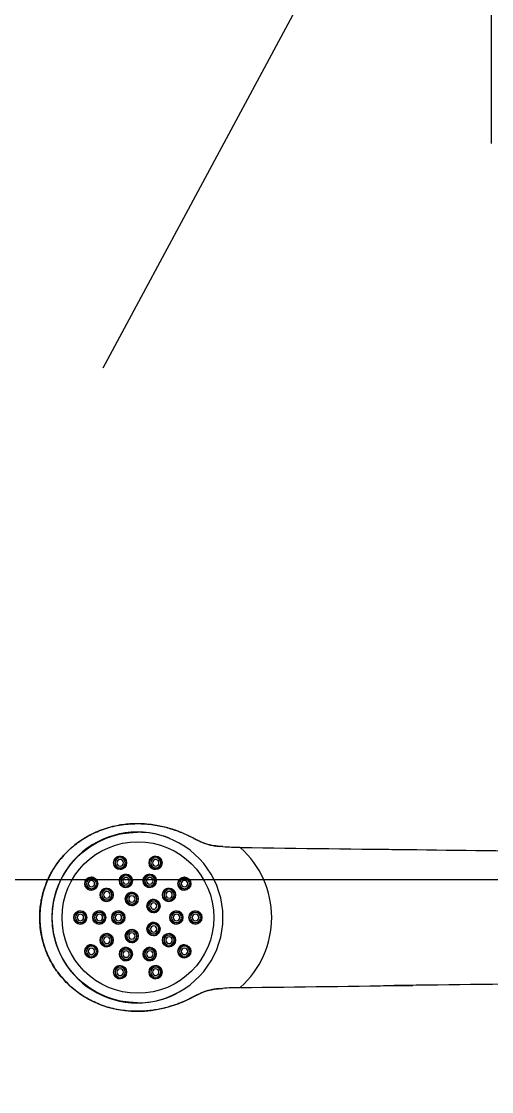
# Model space of a CAD drawing. Header units: centimetres. Extents: x -1797 to 2001, y -8788 to 1856.
# Drawn here: x -79.57 to -69.69, y -2169.43 to -2146.91 of the extents above; entities that cross this region are included whole.
import ezdxf

# ---------------------------------------------------------------- set-up
doc = ezdxf.new("R2010")
doc.units = ezdxf.units.CM
doc.header["$LTSCALE"] = 100
doc.header["$MEASUREMENT"] = 0
doc.linetypes.add('HIDDEN', pattern=[0.375, 0.25, -0.125])
for name, color, linetype in [('HIDDEN -03', 8, 'HIDDEN'), ('ID_Flooring_02', 127, 'Continuous'), ('ID_Furniture-Fixed_01', 141, 'Continuous')]:
    doc.layers.add(name, color=color, linetype=linetype)
doc.styles.add('ISO', font='isocp2.shx', dxfattribs={"width": 0.8})
doc.dimstyles.new('DIM DET', dxfattribs={"dimtxt": 0.05, "dimasz": 0.025, "dimexe": 0.025, "dimexo": 0.025, "dimgap": 0.025, "dimtad": 1, "dimzin": 0, "dimdsep": 46, "dimtxsty": 'ISO', "dimblk": 'ARCHTICK', "dimcen": 0.1, "dimdle": 0.025, "dimclrd": 15, "dimclre": 15, "dimclrt": 2, "dimadec": 0, "dimazin": 0, "dimtfac": 1, "dimtmove": 2, "dimatfit": 0, "dimldrblk": 'ARCHTICK', "dimfxl": 0.17, "dimtzin": 1, "dimarcsym": 0})

# ---------------------------------------------------------------- blocks, each defined once
blk = doc.blocks.new('WC')
at = {"layer": 'ID_Furniture-Fixed_01'}
blk.add_line((-308.09928, 138.27457), (-307.75344, 138.27457), dxfattribs=at)
blk = doc.blocks.new('_ARCHTICK')
at = {"color": 0, "linetype": 'ByBlock', "const_width": 0.15}
blk.add_lwpolyline([(-0.5, -0.5), (0.5, 0.5)], dxfattribs=at)

msp = doc.modelspace()

# ---------------------------------------------------------------- linework, layer by layer
at = {"layer": 'ID_Flooring_02'}
msp.add_line((-303.13, -2164.968), (-55.15, -2164.968), dxfattribs=at)
at = {"layer": 'ID_Furniture-Fixed_01'}
for centre, radius in [((-77.122, -2165.771), 1.595), ((-77.122, -2165.771), 1.595), ((-77.497, -2164.62), 0.137), ((-76.75, -2164.62), 0.137), ((-77.374, -2165), 0.138), ((-76.874, -2165), 0.138), ((-78.102, -2165.06), 0.137), ((-76.145, -2165.06), 0.137), ((-77.779, -2165.295), 0.138), ((-77.251, -2165.381), 0.138), ((-76.469, -2165.295), 0.138), ((-76.793, -2165.53), 0.138), ((-78.333, -2165.771), 0.137), ((-77.934, -2165.771), 0.138), ((-77.534, -2165.771), 0.138), ((-76.314, -2165.771), 0.138), ((-75.914, -2165.771), 0.137), ((-76.793, -2166.012), 0.138), ((-77.779, -2166.247), 0.138), ((-77.251, -2166.16), 0.138), ((-76.469, -2166.247), 0.138), ((-78.102, -2166.482), 0.137), ((-77.374, -2166.541), 0.138), ((-76.874, -2166.541), 0.138), ((-76.145, -2166.482), 0.137), ((-77.497, -2166.921), 0.137), ((-76.75, -2166.921), 0.137)]:
    msp.add_circle(centre, radius, dxfattribs=at)
for centre, radius, start, end in [((-77.132, -2165.771), 1.798, 78.0774, 270), ((-77.126, -2165.771), 1.794, 69.8171, 89.9971), ((-77.126, -2165.771), 1.794, 69.8171, 89.9971), ((-77.132, -2165.771), 1.798, 68.2961, 72.0691), ((-77.125, -2165.771), 1.792, 290.1689, 69.8439), ((-77.125, -2165.771), 1.792, 290.1689, 69.8439), ((-74.968, -2158.264), 6.027, 266.5229, 269.9313), ((-76.275, -2165.771), 1.966, 48.2788, 48.7114), ((-76.275, -2165.771), 1.966, 311.7152, 48.2788), ((-65.239, -1536.589), 627.782, 269.112691, 269.450446), ((-52.622, -700.043), 1464.419, 269.240305, 269.270774), ((-55.127, -931.635), 1232.814, 269.214004, 269.245802), ((-52.622, -700.043), 1464.419, 269.270774, 269.530552), ((-77.497, -2164.62), 0.137, 46.1554, 270), ((-76.75, -2164.62), 0.137, 89.2819, 270), ((-76.75, -2164.62), 0.137, 358.7956, 5.2513), ((-77.374, -2165), 0.138, 67.8153, 270), ((-77.497, -2164.62), 0.137, 270, 314.8914), ((-76.874, -2165), 0.138, 67.842, 270), ((-76.75, -2164.62), 0.137, 270, 270.35), ((-78.102, -2165.06), 0.137, 68.5494, 269.374), ((-78.102, -2165.06), 0.137, 358.4535, 5.5518), ((-77.374, -2165), 0.138, 359.2414, 4.5217), ((-76.874, -2165), 0.138, 359.3382, 5.1036), ((-76.145, -2165.06), 0.137, 90.6808, 270), ((-77.779, -2165.295), 0.138, 67.802, 270), ((-77.779, -2165.295), 0.138, 359.0478, 4.0637), ((-77.251, -2165.381), 0.138, 67.1456, 270), ((-77.374, -2165), 0.138, 270, 292.4475), ((-76.874, -2165), 0.138, 270, 292.3547), ((-76.469, -2165.295), 0.138, 67.8684, 270), ((-76.469, -2165.295), 0.138, 359.5852, 2.8228), ((-76.145, -2165.06), 0.137, 270, 270.3817), ((-77.779, -2165.295), 0.138, 270, 292.2938), ((-77.251, -2165.381), 0.138, 270, 292.9335), ((-77.251, -2165.381), 0.138, 359.5179, 3.1864), ((-76.793, -2165.53), 0.138, 67.1169, 270), ((-76.793, -2165.53), 0.138, 359.4558, 3.3806), ((-76.469, -2165.295), 0.138, 270, 292.1552), ((-78.333, -2165.771), 0.137, 23.6785, 270), ((-78.333, -2165.771), 0.137, 354.7249, 2.8649), ((-77.934, -2165.771), 0.138, 24.57, 270), ((-77.934, -2165.771), 0.138, 354.9009, 3.1936), ((-77.534, -2165.771), 0.138, 67.0357, 270), ((-77.534, -2165.771), 0.138, 359.5535, 2.7085), ((-76.793, -2165.53), 0.138, 270, 292.8659), ((-76.314, -2165.771), 0.138, 44.3729, 270), ((-76.314, -2165.771), 0.138, 354.9931, 3.3193), ((-75.914, -2165.771), 0.137, 45.416, 270), ((-78.333, -2165.771), 0.137, 270, 292.7466), ((-77.934, -2165.771), 0.138, 270, 313.9128), ((-77.534, -2165.771), 0.138, 270, 292.7776), ((-76.793, -2166.012), 0.138, 23.5905, 270), ((-76.793, -2166.012), 0.138, 354.7406, 3.0353), ((-76.314, -2165.771), 0.138, 270, 313.9952), ((-75.914, -2165.771), 0.137, 270, 314.2416), ((-77.779, -2166.247), 0.138, 67.5417, 270), ((-77.251, -2166.16), 0.138, 23.5721, 270), ((-77.251, -2166.16), 0.138, 354.726, 3.0106), ((-76.793, -2166.012), 0.138, 270, 314.8294), ((-76.469, -2166.247), 0.138, 67.5821, 270), ((-78.102, -2166.482), 0.137, 89.3577, 270), ((-77.779, -2166.247), 0.138, 270, 291.8642), ((-77.779, -2166.247), 0.138, 359.4858, 2.0308), ((-77.374, -2166.541), 0.138, 67.4128, 270), ((-77.251, -2166.16), 0.138, 270, 313.93), ((-76.874, -2166.541), 0.138, 67.4289, 270), ((-76.469, -2166.247), 0.138, 270, 291.8781), ((-76.469, -2166.247), 0.138, 359.5078, 2.6978), ((-76.145, -2166.482), 0.137, 89.4983, 270), ((-78.102, -2166.482), 0.137, 270, 270.5935), ((-78.102, -2166.482), 0.137, 359.4521, 2.6774), ((-77.374, -2166.541), 0.138, 270, 291.7658), ((-77.374, -2166.541), 0.138, 359.3531, 4.1557), ((-76.874, -2166.541), 0.138, 270, 291.7852), ((-76.874, -2166.541), 0.138, 359.3344, 3.4133), ((-76.145, -2166.482), 0.137, 270, 271.2582), ((-76.145, -2166.482), 0.137, 354.3775, 0.5585), ((-77.497, -2166.921), 0.137, 68.3985, 269.4787), ((-76.75, -2166.921), 0.137, 68.487, 269.7882), ((-77.497, -2166.921), 0.137, 359.6747, 0.9526), ((-76.75, -2166.921), 0.137, 356.7373, 0.0699), ((-53.432, -3563.754), 1396.67, 90.458985, 90.76014), ((-55.344, -3379.39), 1212.297, 90.43843, 90.785385), ((-75.053, -2170.6), 3.35, 88.6828, 94.9486), ((-76.275, -2165.771), 1.966, 311.2889, 311.7152), ((-99.755, -39.743), 2127.646, 270.667726, 270.765192), ((-77.132, -2165.771), 1.798, 270, 297.7183), ((-77.126, -2165.771), 1.794, 270, 290.1958), ((-77.126, -2165.771), 1.794, 270, 290.1958), ((-77.126, -2165.771), 1.794, 269.9967, 270), ((-77.126, -2165.771), 1.794, 269.9967, 270)]:
    msp.add_arc(centre, radius, start, end, dxfattribs=at)
at = {"layer": 'ID_Furniture-Fixed_01', "extrusion": (0, 0, -1)}
for centre, major_axis, start_param, end_param in [((-77.131, -2165.771), (0, -1.794), 0, 3.141593), ((-77.131, -2165.771), (0, 1.794), 3.141593, 6.283185), ((-77.134, -2165.771), (0, 0.483), 0.902908, 1.016904), ((-77.134, -2165.771), (0, 0.483), 2.124689, 2.238684)]:
    msp.add_ellipse(centre, major_axis=major_axis, ratio=0.999848, start_param=start_param, end_param=end_param, dxfattribs=at)
for centre, major_axis in [((-77.496, -2164.62), (0, -0.136)), ((-77.496, -2164.62), (0, -0.136)), ((-77.495, -2164.62), (0, -0.106)), ((-77.495, -2164.62), (0, -0.106)), ((-77.495, -2164.62), (0, 0.0675)), ((-77.495, -2164.62), (0, 0.0675)), ((-76.748, -2164.62), (0, -0.136)), ((-76.748, -2164.62), (0, -0.136)), ((-76.747, -2164.62), (0, -0.106)), ((-76.747, -2164.62), (0, -0.106)), ((-76.747, -2164.62), (0, 0.0675)), ((-76.747, -2164.62), (0, 0.0675)), ((-77.372, -2165), (0, 0.136)), ((-77.372, -2165), (0, 0.136)), ((-76.871, -2165), (0, 0.136)), ((-76.871, -2165), (0, 0.136)), ((-78.1, -2165.059), (0, 0.136)), ((-78.1, -2165.059), (0, 0.136)), ((-78.1, -2165.059), (0, -0.106)), ((-78.1, -2165.059), (0, -0.106)), ((-78.1, -2165.059), (0, 0.0675)), ((-78.1, -2165.059), (0, 0.0675)), ((-77.371, -2165), (0, -0.106)), ((-77.371, -2165), (0, -0.106)), ((-77.371, -2165), (0, 0.0675)), ((-77.371, -2165), (0, 0.0675)), ((-76.871, -2165), (0, -0.106)), ((-76.871, -2165), (0, -0.106)), ((-76.871, -2165), (0, 0.0675)), ((-76.871, -2165), (0, 0.0675)), ((-76.143, -2165.059), (0, -0.136)), ((-76.143, -2165.059), (0, -0.136)), ((-76.142, -2165.059), (0, 0.106)), ((-76.142, -2165.059), (0, -0.106)), ((-76.142, -2165.059), (0, 0.0675)), ((-76.142, -2165.059), (0, 0.0675)), ((-77.777, -2165.294), (0, -0.136)), ((-77.777, -2165.294), (0, -0.136)), ((-77.776, -2165.294), (0, 0.106)), ((-77.776, -2165.294), (0, 0.106)), ((-77.776, -2165.294), (0, 0.0675)), ((-77.776, -2165.294), (0, 0.0675)), ((-77.248, -2165.381), (0, 0.136)), ((-77.248, -2165.381), (0, 0.136)), ((-77.248, -2165.381), (0, -0.106)), ((-77.248, -2165.381), (0, -0.106)), ((-77.248, -2165.381), (0, 0.0675)), ((-77.248, -2165.381), (0, -0.0675)), ((-76.467, -2165.294), (0, -0.136)), ((-76.467, -2165.294), (0, -0.136)), ((-76.466, -2165.294), (0, 0.106)), ((-76.466, -2165.294), (0, 0.106)), ((-76.466, -2165.294), (0, 0.0675)), ((-76.466, -2165.294), (0, 0.0675)), ((-76.79, -2165.53), (0, 0.136)), ((-76.79, -2165.53), (0, 0.136)), ((-76.79, -2165.53), (0, -0.106)), ((-76.79, -2165.53), (0, -0.106)), ((-76.79, -2165.53), (0, -0.0675)), ((-76.79, -2165.53), (0, -0.0675)), ((-78.332, -2165.771), (0, -0.136)), ((-78.332, -2165.771), (0, 0.136)), ((-78.331, -2165.771), (0, 0.106)), ((-78.331, -2165.771), (0, 0.106)), ((-78.331, -2165.771), (0, -0.0675)), ((-78.331, -2165.771), (0, -0.0675)), ((-77.932, -2165.771), (0, -0.136)), ((-77.932, -2165.771), (0, 0.136)), ((-77.931, -2165.771), (0, 0.106)), ((-77.931, -2165.771), (0, 0.106)), ((-77.931, -2165.771), (0, -0.0675)), ((-77.931, -2165.771), (0, -0.0675)), ((-77.532, -2165.771), (0, -0.136)), ((-77.532, -2165.771), (0, -0.136)), ((-77.531, -2165.771), (0, 0.106)), ((-77.531, -2165.771), (0, 0.106)), ((-77.531, -2165.771), (0, -0.0675)), ((-77.531, -2165.771), (0, -0.0675)), ((-76.312, -2165.771), (0, -0.136)), ((-76.312, -2165.771), (0, -0.136)), ((-76.311, -2165.771), (0, 0.106)), ((-76.311, -2165.771), (0, 0.106)), ((-76.311, -2165.771), (0, -0.0675)), ((-76.311, -2165.771), (0, -0.0675)), ((-75.912, -2165.771), (0, 0.136)), ((-75.912, -2165.771), (0, -0.136)), ((-75.911, -2165.771), (0, 0.106)), ((-75.911, -2165.771), (0, 0.106)), ((-75.911, -2165.771), (0, -0.0675)), ((-75.911, -2165.771), (0, -0.0675)), ((-76.79, -2166.012), (0, -0.136)), ((-76.79, -2166.012), (0, -0.136)), ((-76.79, -2166.012), (0, -0.106)), ((-76.79, -2166.012), (0, 0.106)), ((-76.79, -2166.012), (0, -0.0675)), ((-76.79, -2166.012), (0, 0.0675)), ((-77.777, -2166.247), (0, -0.136)), ((-77.777, -2166.247), (0, -0.136)), ((-77.776, -2166.247), (0, 0.106)), ((-77.776, -2166.247), (0, 0.106)), ((-77.776, -2166.247), (0, 0.0675)), ((-77.776, -2166.247), (0, 0.0675)), ((-77.248, -2166.161), (0, -0.136)), ((-77.248, -2166.161), (0, 0.136)), ((-77.248, -2166.161), (0, 0.106)), ((-77.248, -2166.161), (0, 0.106)), ((-77.248, -2166.161), (0, 0.0675)), ((-77.248, -2166.161), (0, 0.0675)), ((-76.467, -2166.247), (0, 0.136)), ((-76.467, -2166.247), (0, 0.136)), ((-76.466, -2166.247), (0, -0.106)), ((-76.466, -2166.247), (0, -0.106)), ((-76.466, -2166.247), (0, 0.0675)), ((-76.466, -2166.247), (0, 0.0675)), ((-78.1, -2166.482), (0, -0.136)), ((-78.1, -2166.482), (0, -0.136)), ((-78.1, -2166.482), (0, 0.106)), ((-78.1, -2166.482), (0, 0.106)), ((-78.1, -2166.482), (0, 0.0675)), ((-78.1, -2166.482), (0, 0.0675)), ((-77.372, -2166.541), (0, -0.136)), ((-77.372, -2166.541), (0, -0.136)), ((-77.371, -2166.541), (0, 0.106)), ((-77.371, -2166.541), (0, 0.106)), ((-76.871, -2166.541), (0, -0.136)), ((-76.871, -2166.541), (0, -0.136)), ((-76.871, -2166.541), (0, 0.106)), ((-76.871, -2166.541), (0, 0.106)), ((-76.143, -2166.482), (0, 0.136)), ((-76.143, -2166.482), (0, 0.136)), ((-76.142, -2166.482), (0, 0.106)), ((-76.142, -2166.482), (0, 0.106)), ((-76.142, -2166.482), (0, 0.0675)), ((-76.142, -2166.482), (0, 0.0675)), ((-77.371, -2166.541), (0, 0.0675)), ((-77.371, -2166.541), (0, 0.0675)), ((-76.871, -2166.541), (0, 0.0675)), ((-76.871, -2166.541), (0, 0.0675)), ((-77.496, -2166.921), (0, -0.136)), ((-77.496, -2166.921), (0, -0.136)), ((-77.495, -2166.921), (0, -0.106)), ((-77.495, -2166.921), (0, -0.106)), ((-77.495, -2166.921), (0, 0.0675)), ((-77.495, -2166.921), (0, 0.0675)), ((-76.748, -2166.921), (0, -0.136)), ((-76.748, -2166.921), (0, -0.136)), ((-76.747, -2166.921), (0, -0.106)), ((-76.747, -2166.921), (0, -0.106)), ((-76.747, -2166.921), (0, 0.0675)), ((-76.747, -2166.921), (0, 0.0675))]:
    msp.add_ellipse(centre, major_axis=major_axis, ratio=0.999848, dxfattribs=at)
at = {"layer": 'ID_Furniture-Fixed_01'}
for points, knots in [([(-75.414, -2167.268), (-75.441, -2167.271), (-75.483, -2167.275), (-75.549, -2167.286), (-75.603, -2167.297), (-75.648, -2167.309), (-75.685, -2167.32), (-75.724, -2167.333), (-75.775, -2167.354), (-75.848, -2167.387), (-75.926, -2167.428), (-75.997, -2167.464), (-76.053, -2167.492), (-76.1, -2167.514), (-76.151, -2167.536), (-76.213, -2167.563), (-76.293, -2167.593), (-76.385, -2167.625), (-76.491, -2167.657), (-76.61, -2167.687), (-76.738, -2167.712), (-76.871, -2167.731), (-77.005, -2167.743), (-77.151, -2167.747), (-77.308, -2167.741), (-77.476, -2167.722), (-77.642, -2167.689), (-77.807, -2167.644), (-77.967, -2167.584), (-78.123, -2167.511), (-78.272, -2167.426), (-78.411, -2167.329), (-78.539, -2167.223), (-78.656, -2167.108), (-78.761, -2166.987), (-78.855, -2166.861), (-78.936, -2166.729), (-79.006, -2166.594), (-79.064, -2166.456), (-79.116, -2166.3), (-79.157, -2166.125), (-79.183, -2165.932), (-79.188, -2165.753), (-79.18, -2165.59), (-79.161, -2165.443), (-79.13, -2165.297), (-79.088, -2165.153), (-79.035, -2165.012), (-78.97, -2164.874), (-78.894, -2164.74), (-78.806, -2164.612), (-78.708, -2164.49), (-78.599, -2164.374), (-78.479, -2164.266), (-78.35, -2164.167), (-78.21, -2164.077), (-78.059, -2163.998), (-77.9, -2163.93), (-77.731, -2163.874), (-77.555, -2163.833), (-77.373, -2163.806), (-77.19, -2163.794), (-77.011, -2163.797), (-76.842, -2163.813), (-76.684, -2163.838), (-76.538, -2163.871), (-76.42, -2163.905), (-76.33, -2163.935), (-76.263, -2163.959), (-76.2, -2163.984), (-76.145, -2164.007), (-76.096, -2164.029), (-76.056, -2164.048), (-76.02, -2164.066), (-75.982, -2164.085), (-75.94, -2164.106), (-75.897, -2164.128), (-75.856, -2164.149), (-75.816, -2164.169), (-75.765, -2164.192), (-75.7, -2164.217), (-75.615, -2164.242), (-75.514, -2164.262), (-75.449, -2164.27), (-75.407, -2164.274)], [0, 0, 0, 0, 0.007554, 0.014176, 0.019867, 0.024639, 0.028511, 0.031495, 0.037086, 0.045203, 0.055637, 0.06364, 0.069425, 0.074406, 0.078997, 0.086307, 0.094859, 0.10463, 0.115585, 0.128171, 0.1416, 0.155089, 0.168582, 0.182083, 0.198979, 0.215912, 0.232907, 0.249993, 0.267186, 0.284489, 0.301798, 0.318811, 0.335517, 0.351917, 0.368001, 0.383776, 0.399269, 0.414514, 0.429548, 0.444406, 0.463998, 0.483501, 0.503048, 0.517787, 0.532615, 0.547553, 0.562601, 0.577759, 0.593048, 0.608471, 0.62403, 0.639765, 0.655688, 0.671821, 0.688199, 0.704867, 0.72188, 0.73929, 0.757093, 0.775274, 0.79382, 0.812516, 0.830466, 0.847513, 0.863603, 0.878685, 0.892716, 0.900248, 0.907421, 0.914231, 0.920408, 0.925707, 0.930118, 0.933999, 0.937767, 0.942937, 0.947952, 0.952471, 0.956754, 0.961429, 0.969222, 0.978074, 0.98829, 1, 1, 1, 1]), ([(-76.553, -2163.871), (-76.649, -2163.846), (-76.87, -2163.805), (-77.196, -2163.789), (-77.482, -2163.819), (-77.765, -2163.882), (-78.185, -2164.036), (-78.532, -2164.292), (-78.784, -2164.582), (-78.913, -2164.77), (-79.027, -2164.99), (-79.104, -2165.202), (-79.167, -2165.464), (-79.195, -2165.773), (-79.16, -2166.141), (-79.074, -2166.438), (-78.971, -2166.663), (-78.868, -2166.841), (-78.664, -2167.118), (-78.323, -2167.419), (-77.905, -2167.618), (-77.603, -2167.698), (-77.283, -2167.75), (-76.939, -2167.749), (-76.65, -2167.695), (-76.553, -2167.671)], [0, 0, 0, 0, 0.033486, 0.076572, 0.11349, 0.136143, 0.18278, 0.281725, 0.307329, 0.341911, 0.377016, 0.412652, 0.439687, 0.494459, 0.549856, 0.605118, 0.632425, 0.6594, 0.694734, 0.779812, 0.844925, 0.876519, 0.899735, 0.966466, 1, 1, 1, 1]), ([(-75.408, -2164.274), (-75.46, -2164.269), (-75.572, -2164.255), (-75.722, -2164.215), (-75.854, -2164.155), (-75.964, -2164.098), (-76.113, -2164.022), (-76.308, -2163.941), (-76.469, -2163.891), (-76.553, -2163.871)], [0, 0, 0, 0, 0.133457, 0.288815, 0.389864, 0.489104, 0.587721, 0.786789, 1, 1, 1, 1]), ([(-76.553, -2167.671), (-76.43, -2167.64), (-76.25, -2167.581), (-76.038, -2167.482), (-75.919, -2167.419), (-75.817, -2167.369), (-75.664, -2167.305), (-75.524, -2167.279), (-75.423, -2167.269), (-75.414, -2167.268)], [0, 0, 0, 0, 0.3170903, 0.4671382, 0.5669537, 0.6421759, 0.744059, 0.9774053, 1, 1, 1, 1])]:
    msp.add_open_spline(points, degree=3, knots=knots, dxfattribs=at)
for points in [[(-75.334, -2164.28), (-75.359, -2164.278), (-75.383, -2164.276), (-75.408, -2164.274)], [(-75.414, -2167.268), (-75.39, -2167.265), (-75.366, -2167.264), (-75.342, -2167.262)]]:
    msp.add_open_spline(points, degree=3, dxfattribs=at)

# ---------------------------------------------------------------- block references
at = {"layer": 'ID_Furniture-Fixed_01', "xscale": 100, "yscale": 100, "zscale": 100, "rotation": 90.00000000000001}
msp.add_blockref('WC', (13757.771, 28660.448), dxfattribs=at)

# ---------------------------------------------------------------- leaders
at = {"layer": 'HIDDEN -03'}
for points in [[(-58.075, -2099.956, 0), (-171.514, -2285.312, 0), (-171.514, -2379.072, 0)], [(-66.033, -2132.188, 0), (-151.675, -2291.652, 0), (-151.675, -2379.072, 0)], [(-61.412, -2166.686, 0), (-131.096, -2291.652, 0), (-131.096, -2379.072, 0)]]:
    msp.add_leader(points, dimstyle='DIM DET', override={"dimasz": 0.04, "dimtad": 0, "dimclrd": 251, "dimldrblk": 'Dot', "dimfxl": 0.1}, dxfattribs=at)

doc.saveas('drawing.dxf')
